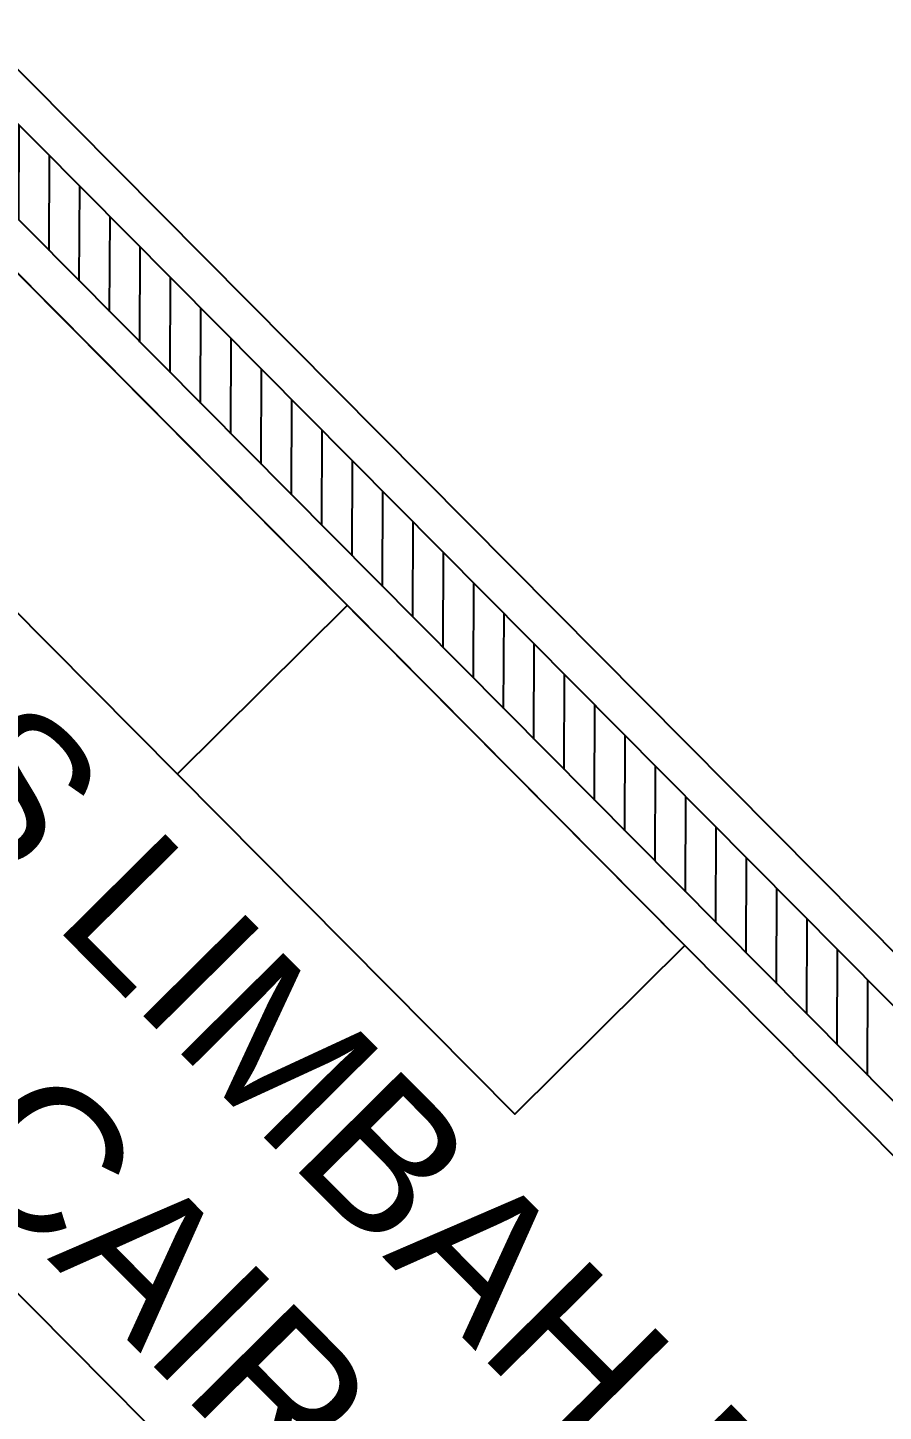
# Model space of a CAD drawing. Header units: millimetres. Extents: x -152054 to 94068, y -14280 to 91468.
# Drawn here: x -4379 to -3767, y 42614 to 43603 of the extents above; entities that cross this region are included whole.
import ezdxf

# ---------------------------------------------------------------- set-up
doc = ezdxf.new("R2010")
doc.units = ezdxf.units.MM
doc.styles.get("Standard").update_dxf_attribs({"font": 'arial.ttf'})

msp = doc.modelspace()

# ---------------------------------------------------------------- hatches: boundary and pattern name
h = msp.add_hatch()
h.set_pattern_fill('ANSI31', color=1, scale=6.85233, angle=44.77674)
h.set_pattern_definition([(89.776744, (64532.218, 69778.256), (-21.7559837, 0.084774), [])])
h.paths.add_polyline_path([(-4434.93, 43583.67), (-4468.98, 43549.89), (-3576.09, 42650.01), (-3542.04, 42683.8)])

# ---------------------------------------------------------------- linework, layer by layer
for points in [[(-3469.5, 42649.6), (-5380.76, 44575.81)], [(-3595.55, 42630.71), (-5453.72, 44503.42)], [(-3542.04, 42683.8), (-4434.93, 43583.67)], [(-3576.09, 42650.01), (-4468.98, 43549.89)], [(-4635.12, 43191.98), (-4391.91, 43433.3), (-3909.27, 42946.88), (-4030.87, 42826.22), (-4513.51, 43312.64)], [(-4272.19, 43069.43), (-4150.59, 43190.09)], [(-4550.76, 42620.53), (-4429.16, 42741.19), (-4187.84, 42497.98), (-4309.44, 42377.32), (-4550.76, 42620.53)]]:
    msp.add_lwpolyline(points)

# ---------------------------------------------------------------- texts
at = {"insert": (-4590.56, 43338.69), "char_height": 102.785, "attachment_point": 1, "rotation": 314.77674}
msp.add_mtext_dynamic_manual_height_columns('\\pxqc;{\\C3;TPS LIMBAH B3  CAIR}', width=1326.9589, gutter_width=12, heights=[0], dxfattribs=at)

doc.saveas('drawing.dxf')
